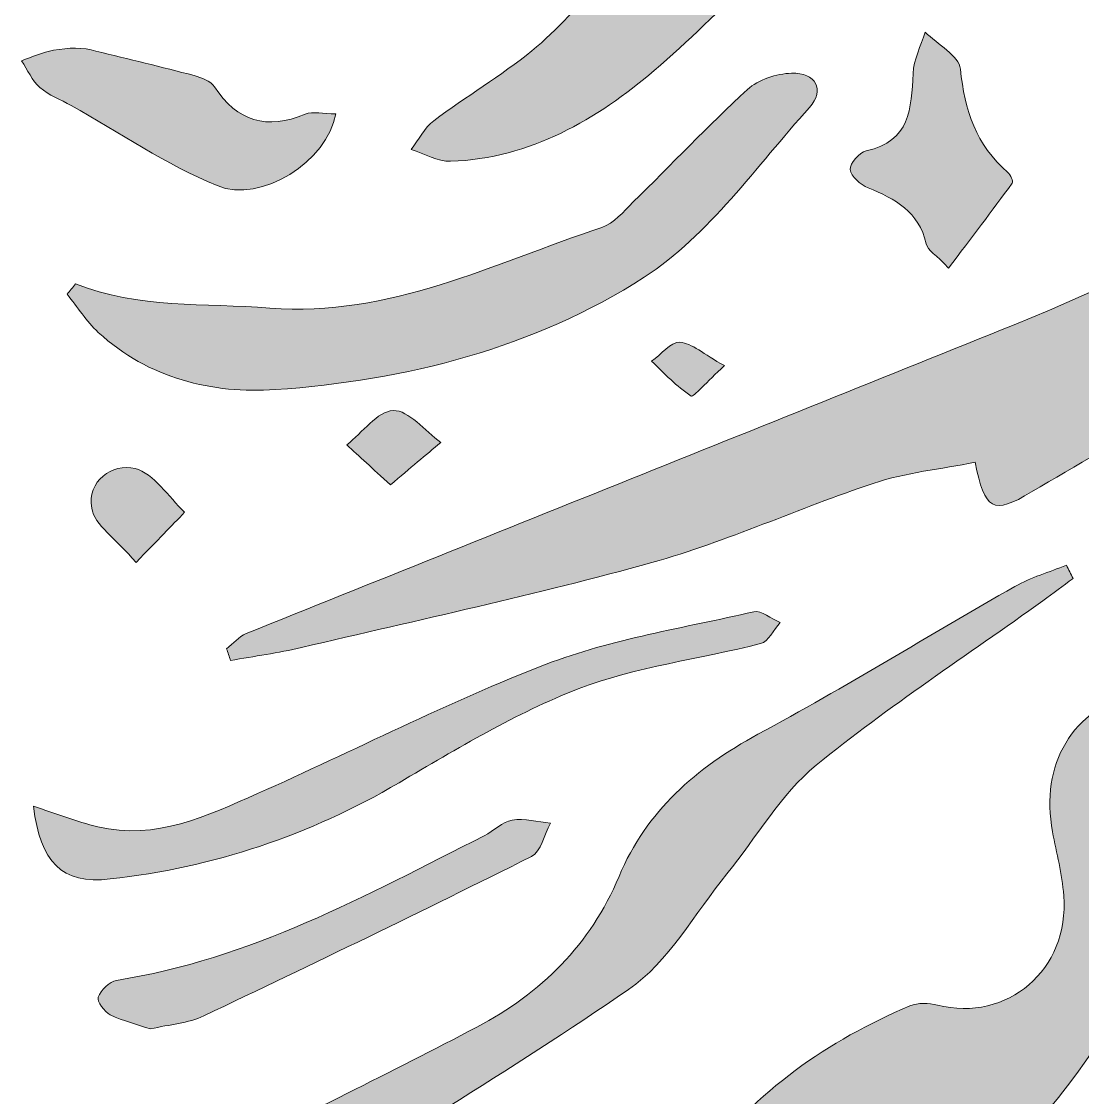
# Model space of a CAD drawing. Header units: centimetres. Extents: x -3.2 to 24.3, y 7.3 to 22.4.
# Drawn here: x -3.111 to -0.6, y 11.903 to 14.45 of the extents above; entities that cross this region are included whole.
import ezdxf

# ---------------------------------------------------------------- set-up
doc = ezdxf.new("R2010")
doc.units = ezdxf.units.CM
doc.header["$MEASUREMENT"] = 0
doc.layers.add('Layer 1', color=7, linetype='Continuous', lineweight=0)

msp = doc.modelspace()

# ---------------------------------------------------------------- hatches: boundary and pattern name
at = {"layer": 'Layer 1', "true_color": 0x000000, "transparency": 33554687}
h = msp.add_hatch(color=18, dxfattribs=at)
h.dxf.hatch_style = 2
edge = h.paths.add_edge_path()
edge.add_spline(control_points=[(-1.0765, 15.0267), (-1.107, 14.9488), (-1.1202, 14.8562), (-1.1714, 14.7958), (-1.309, 14.6334), (-1.4522, 14.4721), (-1.6137, 14.3344), (-1.7481, 14.2197), (-1.9064, 14.1256), (-2.0952, 14.1195), (-2.126, 14.1186), (-2.1573, 14.1376), (-2.1884, 14.1473), (-2.1709, 14.1703), (-2.1574, 14.1987), (-2.1351, 14.2154), (-2.0591, 14.2724), (-1.9766, 14.3213), (-1.903, 14.3811), (-1.842, 14.4307), (-1.7909, 14.4922), (-1.7336, 14.5466), (-1.7069, 14.572), (-1.6796, 14.604), (-1.6467, 14.6144), (-1.4904, 14.6636), (-1.3802, 14.7567), (-1.3262, 14.9146), (-1.3035, 14.9808), (-1.2763, 15.0466), (-1.2418, 15.1072), (-1.2252, 15.1363), (-1.1866, 15.1529), (-1.158, 15.1751), (-1.1391, 15.1444), (-1.1183, 15.1148), (-1.1023, 15.0827), (-1.0957, 15.0695), (-1.0994, 15.0512), (-1.0984, 15.0353), (-1.0911, 15.0324), (-1.0838, 15.0295), (-1.0765, 15.0267)], knot_values=[0, 0, 0, 0, 1, 1, 1, 2, 2, 2, 3, 3, 3, 4, 4, 4, 5, 5, 5, 6, 6, 6, 7, 7, 7, 8, 8, 8, 9, 9, 9, 10, 10, 10, 11, 11, 11, 12, 12, 12, 13, 13, 13, 14, 14, 14, 14], degree=3, periodic=0)
h = msp.add_hatch(color=18, dxfattribs=at)
h.dxf.hatch_style = 2
edge = h.paths.add_edge_path()
edge.add_spline(control_points=[(0.5515, 14.5238), (0.5446, 14.5048), (0.5409, 14.4838), (0.5303, 14.4672), (0.4708, 14.3732), (0.4, 14.285), (0.351, 14.186), (0.251, 13.9841), (0.0652, 13.8657), (-0.0979, 13.7334), (-0.288, 13.5795), (-0.5091, 13.463), (-0.7205, 13.3366), (-0.8134, 13.2811), (-0.8304, 13.294), (-0.8545, 13.4067), (-0.9347, 13.3907), (-1.018, 13.3826), (-1.0954, 13.3568), (-1.2712, 13.2982), (-1.4408, 13.2194), (-1.6188, 13.1697), (-1.8925, 13.0932), (-2.171, 13.0337), (-2.4478, 12.9682), (-2.5032, 12.9551), (-2.5599, 12.9476), (-2.6161, 12.9374), (-2.6192, 12.9468), (-2.6223, 12.9561), (-2.6254, 12.9654), (-2.61, 12.9775), (-2.5964, 12.9941), (-2.579, 13.0011), (-1.9734, 13.2454), (-1.3671, 13.4879), (-0.7617, 13.7326), (-0.3156, 13.9129), (0.0953, 14.1504), (0.4472, 14.4831), (0.472, 14.5066), (0.5053, 14.5212), (0.5347, 14.5399), (0.5403, 14.5346), (0.5459, 14.5292), (0.5515, 14.5238)], knot_values=[0, 0, 0, 0, 1, 1, 1, 2, 2, 2, 3, 3, 3, 4, 4, 4, 5, 5, 5, 6, 6, 6, 7, 7, 7, 8, 8, 8, 9, 9, 9, 10, 10, 10, 11, 11, 11, 12, 12, 12, 13, 13, 13, 14, 14, 14, 15, 15, 15, 15], degree=3, periodic=0)
h = msp.add_hatch(color=18, dxfattribs=at)
h.dxf.hatch_style = 2
edge = h.paths.add_edge_path()
edge.add_spline(control_points=[(-0.9171, 13.8667), (-0.9465, 13.8977), (-0.9667, 13.9091), (-0.9701, 13.9242), (-0.987, 14.0001), (-1.0435, 14.0304), (-1.1076, 14.0568), (-1.1255, 14.0641), (-1.1479, 14.0841), (-1.1495, 14.1001), (-1.1509, 14.114), (-1.1278, 14.1406), (-1.1117, 14.1441), (-1.008, 14.167), (-1.0048, 14.2445), (-1.0012, 14.3273), (-0.9998, 14.3604), (-0.9824, 14.3927), (-0.9723, 14.4254), (-0.9432, 14.3962), (-0.8921, 14.3693), (-0.889, 14.3376), (-0.8793, 14.2405), (-0.8519, 14.1577), (-0.7768, 14.093), (-0.7704, 14.0875), (-0.7637, 14.0717), (-0.7666, 14.0676), (-0.814, 14.0025), (-0.8629, 13.9384), (-0.9171, 13.8667)], knot_values=[0, 0, 0, 0, 1, 1, 1, 2, 2, 2, 3, 3, 3, 4, 4, 4, 5, 5, 5, 6, 6, 6, 7, 7, 7, 8, 8, 8, 9, 9, 9, 10, 10, 10, 10], degree=3, periodic=0)
h = msp.add_hatch(color=18, dxfattribs=at)
h.dxf.hatch_style = 2
edge = h.paths.add_edge_path()
edge.add_spline(control_points=[(-2.367, 14.2319), (-2.3861, 14.1194), (-2.5436, 14.0187), (-2.6479, 14.0618), (-2.7685, 14.1117), (-2.8785, 14.1872), (-2.9932, 14.2515), (-3.018, 14.2654), (-3.0461, 14.2757), (-3.067, 14.2941), (-3.0856, 14.3106), (-3.0963, 14.3361), (-3.1106, 14.3576), (-3.0853, 14.3662), (-3.0607, 14.3778), (-3.0348, 14.3824), (-2.9997, 14.3887), (-2.9637, 14.3896), (-2.935, 14.3803), (-2.8573, 14.3612), (-2.7793, 14.3429), (-2.7018, 14.3223), (-2.6846, 14.3178), (-2.6631, 14.3095), (-2.6543, 14.296), (-2.6001, 14.213), (-2.5301, 14.1937), (-2.4394, 14.2308), (-2.4209, 14.2384), (-2.3966, 14.2319), (-2.367, 14.2319)], knot_values=[0, 0, 0, 0, 1, 1, 1, 2, 2, 2, 3, 3, 3, 4, 4, 4, 5, 5, 5, 6, 6, 6, 7, 7, 7, 8, 8, 8, 9, 9, 9, 10, 10, 10, 10], degree=3, periodic=0)
h = msp.add_hatch(color=18, dxfattribs=at)
h.dxf.hatch_style = 2
edge = h.paths.add_edge_path()
edge.add_spline(control_points=[(-2.0648, 10.8452), (-1.9959, 10.9995), (-1.9195, 11.1139), (-1.8078, 11.2004), (-1.6635, 11.3123), (-1.5138, 11.4172), (-1.3678, 11.5269), (-1.2623, 11.6063), (-1.2173, 11.6727), (-1.2091, 11.7556), (-1.2904, 11.7622), (-1.3346, 11.7073), (-1.3846, 11.6587), (-1.4247, 11.6197), (-1.4592, 11.5325), (-1.5255, 11.5804), (-1.5923, 11.6286), (-1.5388, 11.7033), (-1.5021, 11.7503), (-1.3719, 11.9172), (-1.2039, 12.0379), (-1.0086, 12.1195), (-0.9897, 12.1274), (-0.9638, 12.1269), (-0.9433, 12.1217), (-0.7784, 12.0798), (-0.6308, 12.2057), (-0.6445, 12.3807), (-0.6485, 12.4315), (-0.6615, 12.4817), (-0.671, 12.532), (-0.7011, 12.6909), (-0.6256, 12.823), (-0.4688, 12.8629), (-0.3942, 12.8819), (-0.352, 12.921), (-0.325, 12.9879), (-0.1988, 13.2995), (-0.0123, 13.5798), (0.1927, 13.8385), (0.3505, 14.0377), (0.576, 14.1833), (0.7716, 14.3526), (0.7763, 14.3567), (0.7829, 14.3613), (0.7885, 14.3611), (0.8384, 14.3591), (0.8881, 14.356), (0.9379, 14.3533), (0.9147, 14.3083), (0.9032, 14.2424), (0.8663, 14.2217), (0.3697, 13.9423), (0.0947, 13.4963), (-0.1138, 12.9849), (-0.2618, 12.622), (-0.395, 12.2459), (-0.636, 11.9301), (-0.7473, 11.7844), (-0.8922, 11.6624), (-1.0313, 11.5404), (-1.2092, 11.3845), (-1.3915, 11.2326), (-1.5818, 11.0924), (-1.7019, 11.0039), (-1.8397, 10.9392), (-1.9706, 10.8656), (-1.9884, 10.8556), (-2.012, 10.8561), (-2.0648, 10.8452)], knot_values=[0, 0, 0, 0, 1, 1, 1, 2, 2, 2, 3, 3, 3, 4, 4, 4, 5, 5, 5, 6, 6, 6, 7, 7, 7, 8, 8, 8, 9, 9, 9, 10, 10, 10, 11, 11, 11, 12, 12, 12, 13, 13, 13, 14, 14, 14, 15, 15, 15, 16, 16, 16, 17, 17, 17, 18, 18, 18, 19, 19, 19, 20, 20, 20, 21, 21, 21, 22, 22, 22, 23, 23, 23, 23], degree=3, periodic=0)
h = msp.add_hatch(color=18, dxfattribs=at)
h.dxf.hatch_style = 2
edge = h.paths.add_edge_path()
edge.add_spline(control_points=[(-2.9829, 13.8292), (-2.8337, 13.7704), (-2.6773, 13.7839), (-2.523, 13.772), (-2.239, 13.7501), (-1.9937, 13.8775), (-1.7374, 13.9629), (-1.7093, 13.9722), (-1.6863, 14.0001), (-1.6638, 14.0223), (-1.5733, 14.1112), (-1.4862, 14.2038), (-1.3927, 14.2894), (-1.3671, 14.3129), (-1.3243, 14.3267), (-1.2887, 14.328), (-1.231, 14.3302), (-1.2088, 14.2883), (-1.2463, 14.2467), (-1.3718, 14.1075), (-1.4842, 13.944), (-1.6373, 13.845), (-1.8971, 13.6773), (-2.2015, 13.6001), (-2.5101, 13.5788), (-2.6571, 13.5686), (-2.8108, 13.6049), (-2.9289, 13.7143), (-2.9571, 13.7405), (-2.9782, 13.7743), (-3.0026, 13.8046), (-2.996, 13.8128), (-2.9895, 13.821), (-2.9829, 13.8292)], knot_values=[0, 0, 0, 0, 1, 1, 1, 2, 2, 2, 3, 3, 3, 4, 4, 4, 5, 5, 5, 6, 6, 6, 7, 7, 7, 8, 8, 8, 9, 9, 9, 10, 10, 10, 11, 11, 11, 11], degree=3, periodic=0)
h = msp.add_hatch(color=18, dxfattribs=at)
h.dxf.hatch_style = 2
edge = h.paths.add_edge_path()
edge.add_spline(control_points=[(-1.4476, 13.6356), (-1.4891, 13.5971), (-1.521, 13.5601), (-1.5264, 13.5637), (-1.5608, 13.5861), (-1.5893, 13.6175), (-1.6197, 13.646), (-1.5974, 13.6621), (-1.5742, 13.6923), (-1.553, 13.6909), (-1.5242, 13.6891), (-1.4969, 13.6631), (-1.4476, 13.6356)], knot_values=[0, 0, 0, 0, 1, 1, 1, 2, 2, 2, 3, 3, 3, 4, 4, 4, 4], degree=3, periodic=0)
h = msp.add_hatch(color=18, dxfattribs=at)
h.dxf.hatch_style = 2
edge = h.paths.add_edge_path()
edge.add_spline(control_points=[(-2.2377, 13.3533), (-2.2816, 13.3935), (-2.3113, 13.4207), (-2.3409, 13.4478), (-2.3043, 13.477), (-2.2685, 13.5279), (-2.2309, 13.5293), (-2.1945, 13.5306), (-2.1562, 13.481), (-2.1188, 13.4538), (-2.1542, 13.4238), (-2.1897, 13.3939), (-2.2377, 13.3533)], knot_values=[0, 0, 0, 0, 1, 1, 1, 2, 2, 2, 3, 3, 3, 4, 4, 4, 4], degree=3, periodic=0)
h = msp.add_hatch(color=18, dxfattribs=at)
h.dxf.hatch_style = 2
edge = h.paths.add_edge_path()
edge.add_spline(control_points=[(-2.8394, 13.1698), (-2.8879, 13.2262), (-2.9377, 13.2585), (-2.9446, 13.2981), (-2.9556, 13.3618), (-2.8962, 13.4057), (-2.842, 13.392), (-2.797, 13.3806), (-2.7633, 13.3247), (-2.7246, 13.2885), (-2.7559, 13.2561), (-2.7873, 13.2237), (-2.8394, 13.1698)], knot_values=[0, 0, 0, 0, 1, 1, 1, 2, 2, 2, 3, 3, 3, 4, 4, 4, 4], degree=3, periodic=0)
h = msp.add_hatch(color=18, dxfattribs=at)
h.dxf.hatch_style = 2
edge = h.paths.add_edge_path()
edge.add_spline(control_points=[(-0.6225, 13.1318), (-0.6463, 13.1141), (-0.6697, 13.0962), (-0.6937, 13.079), (-0.8734, 12.9501), (-1.0591, 12.8288), (-1.2303, 12.6895), (-1.3145, 12.621), (-1.3711, 12.5187), (-1.4414, 12.4325), (-1.5175, 12.3391), (-1.5791, 12.2237), (-1.6747, 12.1583), (-1.9545, 11.9667), (-2.2449, 11.7897), (-2.5383, 11.6192), (-2.6236, 11.5696), (-2.7322, 11.5584), (-2.8316, 11.536), (-2.8533, 11.5311), (-2.8812, 11.5536), (-2.9062, 11.5635), (-2.8936, 11.5875), (-2.8871, 11.6212), (-2.8673, 11.6339), (-2.7973, 11.6787), (-2.7238, 11.7183), (-2.6497, 11.7562), (-2.4445, 11.8614), (-2.2369, 11.9623), (-2.0329, 12.0697), (-1.8814, 12.1495), (-1.7647, 12.2647), (-1.6968, 12.4262), (-1.6318, 12.5808), (-1.5146, 12.6834), (-1.368, 12.7628), (-1.1624, 12.8741), (-0.9631, 12.997), (-0.7599, 13.1129), (-0.7221, 13.1344), (-0.6789, 13.1466), (-0.6382, 13.1631), (-0.633, 13.1526), (-0.6278, 13.1422), (-0.6225, 13.1318)], knot_values=[0, 0, 0, 0, 1, 1, 1, 2, 2, 2, 3, 3, 3, 4, 4, 4, 5, 5, 5, 6, 6, 6, 7, 7, 7, 8, 8, 8, 9, 9, 9, 10, 10, 10, 11, 11, 11, 12, 12, 12, 13, 13, 13, 14, 14, 14, 15, 15, 15, 15], degree=3, periodic=0)
h = msp.add_hatch(color=18, dxfattribs=at)
h.dxf.hatch_style = 2
edge = h.paths.add_edge_path()
edge.add_spline(control_points=[(-3.0825, 12.5924), (-3.0299, 12.5754), (-2.9809, 12.5559), (-2.9302, 12.5438), (-2.7925, 12.5109), (-2.6716, 12.5698), (-2.5519, 12.6227), (-2.3238, 12.7234), (-2.1018, 12.8393), (-1.8695, 12.9285), (-1.7128, 12.9886), (-1.5429, 13.015), (-1.3781, 13.0528), (-1.3601, 13.0569), (-1.3364, 13.0364), (-1.3154, 13.0274), (-1.3307, 13.0102), (-1.3433, 12.9823), (-1.3619, 12.9775), (-1.5055, 12.9406), (-1.6561, 12.9231), (-1.7931, 12.8702), (-1.9411, 12.8131), (-2.0796, 12.729), (-2.2172, 12.6481), (-2.4296, 12.5233), (-2.6576, 12.4473), (-2.9007, 12.4202), (-3.0164, 12.4073), (-3.0661, 12.4602), (-3.0825, 12.5924)], knot_values=[0, 0, 0, 0, 1, 1, 1, 2, 2, 2, 3, 3, 3, 4, 4, 4, 5, 5, 5, 6, 6, 6, 7, 7, 7, 8, 8, 8, 9, 9, 9, 10, 10, 10, 10], degree=3, periodic=0)
h = msp.add_hatch(color=18, dxfattribs=at)
h.dxf.hatch_style = 2
edge = h.paths.add_edge_path()
edge.add_spline(control_points=[(-2.8055, 12.0652), (-2.8356, 12.0753), (-2.8698, 12.0835), (-2.9005, 12.0987), (-2.9145, 12.1056), (-2.9327, 12.1309), (-2.9291, 12.1402), (-2.9226, 12.157), (-2.9027, 12.1775), (-2.8858, 12.1801), (-2.5702, 12.2298), (-2.295, 12.3809), (-2.0159, 12.5226), (-1.9932, 12.5342), (-1.9729, 12.5557), (-1.9494, 12.5596), (-1.9205, 12.5644), (-1.8893, 12.5554), (-1.8591, 12.5524), (-1.8737, 12.5253), (-1.8815, 12.4847), (-1.904, 12.4734), (-2.161, 12.3447), (-2.4197, 12.2195), (-2.6793, 12.0961), (-2.7159, 12.0788), (-2.7594, 12.076), (-2.8055, 12.0652)], knot_values=[0, 0, 0, 0, 1, 1, 1, 2, 2, 2, 3, 3, 3, 4, 4, 4, 5, 5, 5, 6, 6, 6, 7, 7, 7, 8, 8, 8, 9, 9, 9, 9], degree=3, periodic=0)

# ---------------------------------------------------------------- linework, layer by layer
at = {"layer": 'Layer 1', "color": 18, "lineweight": 0, "true_color": 0x000000}
for points, knots in [([(-1.0765, 15.0267), (-1.107, 14.9488), (-1.1202, 14.8562), (-1.1714, 14.7958), (-1.309, 14.6334), (-1.4522, 14.4721), (-1.6137, 14.3344), (-1.7481, 14.2197), (-1.9064, 14.1256), (-2.0952, 14.1195), (-2.126, 14.1186), (-2.1573, 14.1376), (-2.1884, 14.1473), (-2.1709, 14.1703), (-2.1574, 14.1987), (-2.1351, 14.2154), (-2.0591, 14.2724), (-1.9766, 14.3213), (-1.903, 14.3811), (-1.842, 14.4307), (-1.7909, 14.4922), (-1.7336, 14.5466), (-1.7069, 14.572), (-1.6796, 14.604), (-1.6467, 14.6144), (-1.4904, 14.6636), (-1.3802, 14.7567), (-1.3262, 14.9146), (-1.3035, 14.9808), (-1.2763, 15.0466), (-1.2418, 15.1072), (-1.2252, 15.1363), (-1.1866, 15.1529), (-1.158, 15.1751), (-1.1391, 15.1444), (-1.1183, 15.1148), (-1.1023, 15.0827), (-1.0957, 15.0695), (-1.0994, 15.0512), (-1.0984, 15.0353), (-1.0911, 15.0324), (-1.0838, 15.0295), (-1.0765, 15.0267)], [0, 0, 0, 0, 1, 1, 1, 2, 2, 2, 3, 3, 3, 4, 4, 4, 5, 5, 5, 6, 6, 6, 7, 7, 7, 8, 8, 8, 9, 9, 9, 10, 10, 10, 11, 11, 11, 12, 12, 12, 13, 13, 13, 14, 14, 14, 14]), ([(-1.0765, 15.0267), (-1.107, 14.9488), (-1.1202, 14.8562), (-1.1714, 14.7958), (-1.309, 14.6334), (-1.4522, 14.4721), (-1.6137, 14.3344), (-1.7481, 14.2197), (-1.9064, 14.1256), (-2.0952, 14.1195), (-2.126, 14.1186), (-2.1573, 14.1376), (-2.1884, 14.1473), (-2.1709, 14.1703), (-2.1574, 14.1987), (-2.1351, 14.2154), (-2.0591, 14.2724), (-1.9766, 14.3213), (-1.903, 14.3811), (-1.842, 14.4307), (-1.7909, 14.4922), (-1.7336, 14.5466), (-1.7069, 14.572), (-1.6796, 14.604), (-1.6467, 14.6144), (-1.4904, 14.6636), (-1.3802, 14.7567), (-1.3262, 14.9146), (-1.3035, 14.9808), (-1.2763, 15.0466), (-1.2418, 15.1072), (-1.2252, 15.1363), (-1.1866, 15.1529), (-1.158, 15.1751), (-1.1391, 15.1444), (-1.1183, 15.1148), (-1.1023, 15.0827), (-1.0957, 15.0695), (-1.0994, 15.0512), (-1.0984, 15.0353), (-1.0911, 15.0324), (-1.0838, 15.0295), (-1.0765, 15.0267)], [0, 0, 0, 0, 1, 1, 1, 2, 2, 2, 3, 3, 3, 4, 4, 4, 5, 5, 5, 6, 6, 6, 7, 7, 7, 8, 8, 8, 9, 9, 9, 10, 10, 10, 11, 11, 11, 12, 12, 12, 13, 13, 13, 14, 14, 14, 14]), ([(0.5515, 14.5238), (0.5446, 14.5048), (0.5409, 14.4838), (0.5303, 14.4672), (0.4708, 14.3732), (0.4, 14.285), (0.351, 14.186), (0.251, 13.9841), (0.0652, 13.8657), (-0.0979, 13.7334), (-0.288, 13.5795), (-0.5091, 13.463), (-0.7205, 13.3366), (-0.8134, 13.2811), (-0.8304, 13.294), (-0.8545, 13.4067), (-0.9347, 13.3907), (-1.018, 13.3826), (-1.0954, 13.3568), (-1.2712, 13.2982), (-1.4408, 13.2194), (-1.6188, 13.1697), (-1.8925, 13.0932), (-2.171, 13.0337), (-2.4478, 12.9682), (-2.5032, 12.9551), (-2.5599, 12.9476), (-2.6161, 12.9374), (-2.6192, 12.9468), (-2.6223, 12.9561), (-2.6254, 12.9654), (-2.61, 12.9775), (-2.5964, 12.9941), (-2.579, 13.0011), (-1.9734, 13.2454), (-1.3671, 13.4879), (-0.7617, 13.7326), (-0.3156, 13.9129), (0.0953, 14.1504), (0.4472, 14.4831), (0.472, 14.5066), (0.5053, 14.5212), (0.5347, 14.5399), (0.5403, 14.5346), (0.5459, 14.5292), (0.5515, 14.5238)], [0, 0, 0, 0, 1, 1, 1, 2, 2, 2, 3, 3, 3, 4, 4, 4, 5, 5, 5, 6, 6, 6, 7, 7, 7, 8, 8, 8, 9, 9, 9, 10, 10, 10, 11, 11, 11, 12, 12, 12, 13, 13, 13, 14, 14, 14, 15, 15, 15, 15]), ([(0.5515, 14.5238), (0.5446, 14.5048), (0.5409, 14.4838), (0.5303, 14.4672), (0.4708, 14.3732), (0.4, 14.285), (0.351, 14.186), (0.251, 13.9841), (0.0652, 13.8657), (-0.0979, 13.7334), (-0.288, 13.5795), (-0.5091, 13.463), (-0.7205, 13.3366), (-0.8134, 13.2811), (-0.8304, 13.294), (-0.8545, 13.4067), (-0.9347, 13.3907), (-1.018, 13.3826), (-1.0954, 13.3568), (-1.2712, 13.2982), (-1.4408, 13.2194), (-1.6188, 13.1697), (-1.8925, 13.0932), (-2.171, 13.0337), (-2.4478, 12.9682), (-2.5032, 12.9551), (-2.5599, 12.9476), (-2.6161, 12.9374), (-2.6192, 12.9468), (-2.6223, 12.9561), (-2.6254, 12.9654), (-2.61, 12.9775), (-2.5964, 12.9941), (-2.579, 13.0011), (-1.9734, 13.2454), (-1.3671, 13.4879), (-0.7617, 13.7326), (-0.3156, 13.9129), (0.0953, 14.1504), (0.4472, 14.4831), (0.472, 14.5066), (0.5053, 14.5212), (0.5347, 14.5399), (0.5403, 14.5346), (0.5459, 14.5292), (0.5515, 14.5238)], [0, 0, 0, 0, 1, 1, 1, 2, 2, 2, 3, 3, 3, 4, 4, 4, 5, 5, 5, 6, 6, 6, 7, 7, 7, 8, 8, 8, 9, 9, 9, 10, 10, 10, 11, 11, 11, 12, 12, 12, 13, 13, 13, 14, 14, 14, 15, 15, 15, 15]), ([(-0.9171, 13.8667), (-0.9465, 13.8977), (-0.9667, 13.9091), (-0.9701, 13.9242), (-0.987, 14.0001), (-1.0435, 14.0304), (-1.1076, 14.0568), (-1.1255, 14.0641), (-1.1479, 14.0841), (-1.1495, 14.1001), (-1.1509, 14.114), (-1.1278, 14.1406), (-1.1117, 14.1441), (-1.008, 14.167), (-1.0048, 14.2445), (-1.0012, 14.3273), (-0.9998, 14.3604), (-0.9824, 14.3927), (-0.9723, 14.4254), (-0.9432, 14.3962), (-0.8921, 14.3693), (-0.889, 14.3376), (-0.8793, 14.2405), (-0.8519, 14.1577), (-0.7768, 14.093), (-0.7704, 14.0875), (-0.7637, 14.0717), (-0.7666, 14.0676), (-0.814, 14.0025), (-0.8629, 13.9384), (-0.9171, 13.8667)], [0, 0, 0, 0, 1, 1, 1, 2, 2, 2, 3, 3, 3, 4, 4, 4, 5, 5, 5, 6, 6, 6, 7, 7, 7, 8, 8, 8, 9, 9, 9, 10, 10, 10, 10]), ([(-0.9171, 13.8667), (-0.9465, 13.8977), (-0.9667, 13.9091), (-0.9701, 13.9242), (-0.987, 14.0001), (-1.0435, 14.0304), (-1.1076, 14.0568), (-1.1255, 14.0641), (-1.1479, 14.0841), (-1.1495, 14.1001), (-1.1509, 14.114), (-1.1278, 14.1406), (-1.1117, 14.1441), (-1.008, 14.167), (-1.0048, 14.2445), (-1.0012, 14.3273), (-0.9998, 14.3604), (-0.9824, 14.3927), (-0.9723, 14.4254), (-0.9432, 14.3962), (-0.8921, 14.3693), (-0.889, 14.3376), (-0.8793, 14.2405), (-0.8519, 14.1577), (-0.7768, 14.093), (-0.7704, 14.0875), (-0.7637, 14.0717), (-0.7666, 14.0676), (-0.814, 14.0025), (-0.8629, 13.9384), (-0.9171, 13.8667)], [0, 0, 0, 0, 1, 1, 1, 2, 2, 2, 3, 3, 3, 4, 4, 4, 5, 5, 5, 6, 6, 6, 7, 7, 7, 8, 8, 8, 9, 9, 9, 10, 10, 10, 10]), ([(-2.367, 14.2319), (-2.3861, 14.1194), (-2.5436, 14.0187), (-2.6479, 14.0618), (-2.7685, 14.1117), (-2.8785, 14.1872), (-2.9932, 14.2515), (-3.018, 14.2654), (-3.0461, 14.2757), (-3.067, 14.2941), (-3.0856, 14.3106), (-3.0963, 14.3361), (-3.1106, 14.3576), (-3.0853, 14.3662), (-3.0607, 14.3778), (-3.0348, 14.3824), (-2.9997, 14.3887), (-2.9637, 14.3896), (-2.935, 14.3803), (-2.8573, 14.3612), (-2.7793, 14.3429), (-2.7018, 14.3223), (-2.6846, 14.3178), (-2.6631, 14.3095), (-2.6543, 14.296), (-2.6001, 14.213), (-2.5301, 14.1937), (-2.4394, 14.2308), (-2.4209, 14.2384), (-2.3966, 14.2319), (-2.367, 14.2319)], [0, 0, 0, 0, 1, 1, 1, 2, 2, 2, 3, 3, 3, 4, 4, 4, 5, 5, 5, 6, 6, 6, 7, 7, 7, 8, 8, 8, 9, 9, 9, 10, 10, 10, 10]), ([(-2.367, 14.2319), (-2.3861, 14.1194), (-2.5436, 14.0187), (-2.6479, 14.0618), (-2.7685, 14.1117), (-2.8785, 14.1872), (-2.9932, 14.2515), (-3.018, 14.2654), (-3.0461, 14.2757), (-3.067, 14.2941), (-3.0856, 14.3106), (-3.0963, 14.3361), (-3.1106, 14.3576), (-3.0853, 14.3662), (-3.0607, 14.3778), (-3.0348, 14.3824), (-2.9997, 14.3887), (-2.9637, 14.3896), (-2.935, 14.3803), (-2.8573, 14.3612), (-2.7793, 14.3429), (-2.7018, 14.3223), (-2.6846, 14.3178), (-2.6631, 14.3095), (-2.6543, 14.296), (-2.6001, 14.213), (-2.5301, 14.1937), (-2.4394, 14.2308), (-2.4209, 14.2384), (-2.3966, 14.2319), (-2.367, 14.2319)], [0, 0, 0, 0, 1, 1, 1, 2, 2, 2, 3, 3, 3, 4, 4, 4, 5, 5, 5, 6, 6, 6, 7, 7, 7, 8, 8, 8, 9, 9, 9, 10, 10, 10, 10]), ([(-2.0648, 10.8452), (-1.9959, 10.9995), (-1.9195, 11.1139), (-1.8078, 11.2004), (-1.6635, 11.3123), (-1.5138, 11.4172), (-1.3678, 11.5269), (-1.2623, 11.6063), (-1.2173, 11.6727), (-1.2091, 11.7556), (-1.2904, 11.7622), (-1.3346, 11.7073), (-1.3846, 11.6587), (-1.4247, 11.6197), (-1.4592, 11.5325), (-1.5255, 11.5804), (-1.5923, 11.6286), (-1.5388, 11.7033), (-1.5021, 11.7503), (-1.3719, 11.9172), (-1.2039, 12.0379), (-1.0086, 12.1195), (-0.9897, 12.1274), (-0.9638, 12.1269), (-0.9433, 12.1217), (-0.7784, 12.0798), (-0.6308, 12.2057), (-0.6445, 12.3807), (-0.6485, 12.4315), (-0.6615, 12.4817), (-0.671, 12.532), (-0.7011, 12.6909), (-0.6256, 12.823), (-0.4688, 12.8629), (-0.3942, 12.8819), (-0.352, 12.921), (-0.325, 12.9879), (-0.1988, 13.2995), (-0.0123, 13.5798), (0.1927, 13.8385), (0.3505, 14.0377), (0.576, 14.1833), (0.7716, 14.3526), (0.7763, 14.3567), (0.7829, 14.3613), (0.7885, 14.3611), (0.8384, 14.3591), (0.8881, 14.356), (0.9379, 14.3533), (0.9147, 14.3083), (0.9032, 14.2424), (0.8663, 14.2217), (0.3697, 13.9423), (0.0947, 13.4963), (-0.1138, 12.9849), (-0.2618, 12.622), (-0.395, 12.2459), (-0.636, 11.9301), (-0.7473, 11.7844), (-0.8922, 11.6624), (-1.0313, 11.5404), (-1.2092, 11.3845), (-1.3915, 11.2326), (-1.5818, 11.0924), (-1.7019, 11.0039), (-1.8397, 10.9392), (-1.9706, 10.8656), (-1.9884, 10.8556), (-2.012, 10.8561), (-2.0648, 10.8452)], [0, 0, 0, 0, 1, 1, 1, 2, 2, 2, 3, 3, 3, 4, 4, 4, 5, 5, 5, 6, 6, 6, 7, 7, 7, 8, 8, 8, 9, 9, 9, 10, 10, 10, 11, 11, 11, 12, 12, 12, 13, 13, 13, 14, 14, 14, 15, 15, 15, 16, 16, 16, 17, 17, 17, 18, 18, 18, 19, 19, 19, 20, 20, 20, 21, 21, 21, 22, 22, 22, 23, 23, 23, 23]), ([(-2.0648, 10.8452), (-1.9959, 10.9995), (-1.9195, 11.1139), (-1.8078, 11.2004), (-1.6635, 11.3123), (-1.5138, 11.4172), (-1.3678, 11.5269), (-1.2623, 11.6063), (-1.2173, 11.6727), (-1.2091, 11.7556), (-1.2904, 11.7622), (-1.3346, 11.7073), (-1.3846, 11.6587), (-1.4247, 11.6197), (-1.4592, 11.5325), (-1.5255, 11.5804), (-1.5923, 11.6286), (-1.5388, 11.7033), (-1.5021, 11.7503), (-1.3719, 11.9172), (-1.2039, 12.0379), (-1.0086, 12.1195), (-0.9897, 12.1274), (-0.9638, 12.1269), (-0.9433, 12.1217), (-0.7784, 12.0798), (-0.6308, 12.2057), (-0.6445, 12.3807), (-0.6485, 12.4315), (-0.6615, 12.4817), (-0.671, 12.532), (-0.7011, 12.6909), (-0.6256, 12.823), (-0.4688, 12.8629), (-0.3942, 12.8819), (-0.352, 12.921), (-0.325, 12.9879), (-0.1988, 13.2995), (-0.0123, 13.5798), (0.1927, 13.8385), (0.3505, 14.0377), (0.576, 14.1833), (0.7716, 14.3526), (0.7763, 14.3567), (0.7829, 14.3613), (0.7885, 14.3611), (0.8384, 14.3591), (0.8881, 14.356), (0.9379, 14.3533), (0.9147, 14.3083), (0.9032, 14.2424), (0.8663, 14.2217), (0.3697, 13.9423), (0.0947, 13.4963), (-0.1138, 12.9849), (-0.2618, 12.622), (-0.395, 12.2459), (-0.636, 11.9301), (-0.7473, 11.7844), (-0.8922, 11.6624), (-1.0313, 11.5404), (-1.2092, 11.3845), (-1.3915, 11.2326), (-1.5818, 11.0924), (-1.7019, 11.0039), (-1.8397, 10.9392), (-1.9706, 10.8656), (-1.9884, 10.8556), (-2.012, 10.8561), (-2.0648, 10.8452)], [0, 0, 0, 0, 1, 1, 1, 2, 2, 2, 3, 3, 3, 4, 4, 4, 5, 5, 5, 6, 6, 6, 7, 7, 7, 8, 8, 8, 9, 9, 9, 10, 10, 10, 11, 11, 11, 12, 12, 12, 13, 13, 13, 14, 14, 14, 15, 15, 15, 16, 16, 16, 17, 17, 17, 18, 18, 18, 19, 19, 19, 20, 20, 20, 21, 21, 21, 22, 22, 22, 23, 23, 23, 23]), ([(-2.9829, 13.8292), (-2.8337, 13.7704), (-2.6773, 13.7839), (-2.523, 13.772), (-2.239, 13.7501), (-1.9937, 13.8775), (-1.7374, 13.9629), (-1.7093, 13.9722), (-1.6863, 14.0001), (-1.6638, 14.0223), (-1.5733, 14.1112), (-1.4862, 14.2038), (-1.3927, 14.2894), (-1.3671, 14.3129), (-1.3243, 14.3267), (-1.2887, 14.328), (-1.231, 14.3302), (-1.2088, 14.2883), (-1.2463, 14.2467), (-1.3718, 14.1075), (-1.4842, 13.944), (-1.6373, 13.845), (-1.8971, 13.6773), (-2.2015, 13.6001), (-2.5101, 13.5788), (-2.6571, 13.5686), (-2.8108, 13.6049), (-2.9289, 13.7143), (-2.9571, 13.7405), (-2.9782, 13.7743), (-3.0026, 13.8046), (-2.996, 13.8128), (-2.9895, 13.821), (-2.9829, 13.8292)], [0, 0, 0, 0, 1, 1, 1, 2, 2, 2, 3, 3, 3, 4, 4, 4, 5, 5, 5, 6, 6, 6, 7, 7, 7, 8, 8, 8, 9, 9, 9, 10, 10, 10, 11, 11, 11, 11]), ([(-2.9829, 13.8292), (-2.8337, 13.7704), (-2.6773, 13.7839), (-2.523, 13.772), (-2.239, 13.7501), (-1.9937, 13.8775), (-1.7374, 13.9629), (-1.7093, 13.9722), (-1.6863, 14.0001), (-1.6638, 14.0223), (-1.5733, 14.1112), (-1.4862, 14.2038), (-1.3927, 14.2894), (-1.3671, 14.3129), (-1.3243, 14.3267), (-1.2887, 14.328), (-1.231, 14.3302), (-1.2088, 14.2883), (-1.2463, 14.2467), (-1.3718, 14.1075), (-1.4842, 13.944), (-1.6373, 13.845), (-1.8971, 13.6773), (-2.2015, 13.6001), (-2.5101, 13.5788), (-2.6571, 13.5686), (-2.8108, 13.6049), (-2.9289, 13.7143), (-2.9571, 13.7405), (-2.9782, 13.7743), (-3.0026, 13.8046), (-2.996, 13.8128), (-2.9895, 13.821), (-2.9829, 13.8292)], [0, 0, 0, 0, 1, 1, 1, 2, 2, 2, 3, 3, 3, 4, 4, 4, 5, 5, 5, 6, 6, 6, 7, 7, 7, 8, 8, 8, 9, 9, 9, 10, 10, 10, 11, 11, 11, 11]), ([(-1.4476, 13.6356), (-1.4891, 13.5971), (-1.521, 13.5601), (-1.5264, 13.5637), (-1.5608, 13.5861), (-1.5893, 13.6175), (-1.6197, 13.646), (-1.5974, 13.6621), (-1.5742, 13.6923), (-1.553, 13.6909), (-1.5242, 13.6891), (-1.4969, 13.6631), (-1.4476, 13.6356)], [0, 0, 0, 0, 1, 1, 1, 2, 2, 2, 3, 3, 3, 4, 4, 4, 4]), ([(-1.4476, 13.6356), (-1.4891, 13.5971), (-1.521, 13.5601), (-1.5264, 13.5637), (-1.5608, 13.5861), (-1.5893, 13.6175), (-1.6197, 13.646), (-1.5974, 13.6621), (-1.5742, 13.6923), (-1.553, 13.6909), (-1.5242, 13.6891), (-1.4969, 13.6631), (-1.4476, 13.6356)], [0, 0, 0, 0, 1, 1, 1, 2, 2, 2, 3, 3, 3, 4, 4, 4, 4]), ([(-2.2377, 13.3533), (-2.2816, 13.3935), (-2.3113, 13.4207), (-2.3409, 13.4478), (-2.3043, 13.477), (-2.2685, 13.5279), (-2.2309, 13.5293), (-2.1945, 13.5306), (-2.1562, 13.481), (-2.1188, 13.4538), (-2.1542, 13.4238), (-2.1897, 13.3939), (-2.2377, 13.3533)], [0, 0, 0, 0, 1, 1, 1, 2, 2, 2, 3, 3, 3, 4, 4, 4, 4]), ([(-2.2377, 13.3533), (-2.2816, 13.3935), (-2.3113, 13.4207), (-2.3409, 13.4478), (-2.3043, 13.477), (-2.2685, 13.5279), (-2.2309, 13.5293), (-2.1945, 13.5306), (-2.1562, 13.481), (-2.1188, 13.4538), (-2.1542, 13.4238), (-2.1897, 13.3939), (-2.2377, 13.3533)], [0, 0, 0, 0, 1, 1, 1, 2, 2, 2, 3, 3, 3, 4, 4, 4, 4]), ([(-2.8394, 13.1698), (-2.8879, 13.2262), (-2.9377, 13.2585), (-2.9446, 13.2981), (-2.9556, 13.3618), (-2.8962, 13.4057), (-2.842, 13.392), (-2.797, 13.3806), (-2.7633, 13.3247), (-2.7246, 13.2885), (-2.7559, 13.2561), (-2.7873, 13.2237), (-2.8394, 13.1698)], [0, 0, 0, 0, 1, 1, 1, 2, 2, 2, 3, 3, 3, 4, 4, 4, 4]), ([(-2.8394, 13.1698), (-2.8879, 13.2262), (-2.9377, 13.2585), (-2.9446, 13.2981), (-2.9556, 13.3618), (-2.8962, 13.4057), (-2.842, 13.392), (-2.797, 13.3806), (-2.7633, 13.3247), (-2.7246, 13.2885), (-2.7559, 13.2561), (-2.7873, 13.2237), (-2.8394, 13.1698)], [0, 0, 0, 0, 1, 1, 1, 2, 2, 2, 3, 3, 3, 4, 4, 4, 4]), ([(-0.6225, 13.1318), (-0.6463, 13.1141), (-0.6697, 13.0962), (-0.6937, 13.079), (-0.8734, 12.9501), (-1.0591, 12.8288), (-1.2303, 12.6895), (-1.3145, 12.621), (-1.3711, 12.5187), (-1.4414, 12.4325), (-1.5175, 12.3391), (-1.5791, 12.2237), (-1.6747, 12.1583), (-1.9545, 11.9667), (-2.2449, 11.7897), (-2.5383, 11.6192), (-2.6236, 11.5696), (-2.7322, 11.5584), (-2.8316, 11.536), (-2.8533, 11.5311), (-2.8812, 11.5536), (-2.9062, 11.5635), (-2.8936, 11.5875), (-2.8871, 11.6212), (-2.8673, 11.6339), (-2.7973, 11.6787), (-2.7238, 11.7183), (-2.6497, 11.7562), (-2.4445, 11.8614), (-2.2369, 11.9623), (-2.0329, 12.0697), (-1.8814, 12.1495), (-1.7647, 12.2647), (-1.6968, 12.4262), (-1.6318, 12.5808), (-1.5146, 12.6834), (-1.368, 12.7628), (-1.1624, 12.8741), (-0.9631, 12.997), (-0.7599, 13.1129), (-0.7221, 13.1344), (-0.6789, 13.1466), (-0.6382, 13.1631), (-0.633, 13.1526), (-0.6278, 13.1422), (-0.6225, 13.1318)], [0, 0, 0, 0, 1, 1, 1, 2, 2, 2, 3, 3, 3, 4, 4, 4, 5, 5, 5, 6, 6, 6, 7, 7, 7, 8, 8, 8, 9, 9, 9, 10, 10, 10, 11, 11, 11, 12, 12, 12, 13, 13, 13, 14, 14, 14, 15, 15, 15, 15]), ([(-0.6225, 13.1318), (-0.6463, 13.1141), (-0.6697, 13.0962), (-0.6937, 13.079), (-0.8734, 12.9501), (-1.0591, 12.8288), (-1.2303, 12.6895), (-1.3145, 12.621), (-1.3711, 12.5187), (-1.4414, 12.4325), (-1.5175, 12.3391), (-1.5791, 12.2237), (-1.6747, 12.1583), (-1.9545, 11.9667), (-2.2449, 11.7897), (-2.5383, 11.6192), (-2.6236, 11.5696), (-2.7322, 11.5584), (-2.8316, 11.536), (-2.8533, 11.5311), (-2.8812, 11.5536), (-2.9062, 11.5635), (-2.8936, 11.5875), (-2.8871, 11.6212), (-2.8673, 11.6339), (-2.7973, 11.6787), (-2.7238, 11.7183), (-2.6497, 11.7562), (-2.4445, 11.8614), (-2.2369, 11.9623), (-2.0329, 12.0697), (-1.8814, 12.1495), (-1.7647, 12.2647), (-1.6968, 12.4262), (-1.6318, 12.5808), (-1.5146, 12.6834), (-1.368, 12.7628), (-1.1624, 12.8741), (-0.9631, 12.997), (-0.7599, 13.1129), (-0.7221, 13.1344), (-0.6789, 13.1466), (-0.6382, 13.1631), (-0.633, 13.1526), (-0.6278, 13.1422), (-0.6225, 13.1318)], [0, 0, 0, 0, 1, 1, 1, 2, 2, 2, 3, 3, 3, 4, 4, 4, 5, 5, 5, 6, 6, 6, 7, 7, 7, 8, 8, 8, 9, 9, 9, 10, 10, 10, 11, 11, 11, 12, 12, 12, 13, 13, 13, 14, 14, 14, 15, 15, 15, 15]), ([(-3.0825, 12.5924), (-3.0299, 12.5754), (-2.9809, 12.5559), (-2.9302, 12.5438), (-2.7925, 12.5109), (-2.6716, 12.5698), (-2.5519, 12.6227), (-2.3238, 12.7234), (-2.1018, 12.8393), (-1.8695, 12.9285), (-1.7128, 12.9886), (-1.5429, 13.015), (-1.3781, 13.0528), (-1.3601, 13.0569), (-1.3364, 13.0364), (-1.3154, 13.0274), (-1.3307, 13.0102), (-1.3433, 12.9823), (-1.3619, 12.9775), (-1.5055, 12.9406), (-1.6561, 12.9231), (-1.7931, 12.8702), (-1.9411, 12.8131), (-2.0796, 12.729), (-2.2172, 12.6481), (-2.4296, 12.5233), (-2.6576, 12.4473), (-2.9007, 12.4202), (-3.0164, 12.4073), (-3.0661, 12.4602), (-3.0825, 12.5924)], [0, 0, 0, 0, 1, 1, 1, 2, 2, 2, 3, 3, 3, 4, 4, 4, 5, 5, 5, 6, 6, 6, 7, 7, 7, 8, 8, 8, 9, 9, 9, 10, 10, 10, 10]), ([(-3.0825, 12.5924), (-3.0299, 12.5754), (-2.9809, 12.5559), (-2.9302, 12.5438), (-2.7925, 12.5109), (-2.6716, 12.5698), (-2.5519, 12.6227), (-2.3238, 12.7234), (-2.1018, 12.8393), (-1.8695, 12.9285), (-1.7128, 12.9886), (-1.5429, 13.015), (-1.3781, 13.0528), (-1.3601, 13.0569), (-1.3364, 13.0364), (-1.3154, 13.0274), (-1.3307, 13.0102), (-1.3433, 12.9823), (-1.3619, 12.9775), (-1.5055, 12.9406), (-1.6561, 12.9231), (-1.7931, 12.8702), (-1.9411, 12.8131), (-2.0796, 12.729), (-2.2172, 12.6481), (-2.4296, 12.5233), (-2.6576, 12.4473), (-2.9007, 12.4202), (-3.0164, 12.4073), (-3.0661, 12.4602), (-3.0825, 12.5924)], [0, 0, 0, 0, 1, 1, 1, 2, 2, 2, 3, 3, 3, 4, 4, 4, 5, 5, 5, 6, 6, 6, 7, 7, 7, 8, 8, 8, 9, 9, 9, 10, 10, 10, 10]), ([(-2.8055, 12.0652), (-2.8356, 12.0753), (-2.8698, 12.0835), (-2.9005, 12.0987), (-2.9145, 12.1056), (-2.9327, 12.1309), (-2.9291, 12.1402), (-2.9226, 12.157), (-2.9027, 12.1775), (-2.8858, 12.1801), (-2.5702, 12.2298), (-2.295, 12.3809), (-2.0159, 12.5226), (-1.9932, 12.5342), (-1.9729, 12.5557), (-1.9494, 12.5596), (-1.9205, 12.5644), (-1.8893, 12.5554), (-1.8591, 12.5524), (-1.8737, 12.5253), (-1.8815, 12.4847), (-1.904, 12.4734), (-2.161, 12.3447), (-2.4197, 12.2195), (-2.6793, 12.0961), (-2.7159, 12.0788), (-2.7594, 12.076), (-2.8055, 12.0652)], [0, 0, 0, 0, 1, 1, 1, 2, 2, 2, 3, 3, 3, 4, 4, 4, 5, 5, 5, 6, 6, 6, 7, 7, 7, 8, 8, 8, 9, 9, 9, 9]), ([(-2.8055, 12.0652), (-2.8356, 12.0753), (-2.8698, 12.0835), (-2.9005, 12.0987), (-2.9145, 12.1056), (-2.9327, 12.1309), (-2.9291, 12.1402), (-2.9226, 12.157), (-2.9027, 12.1775), (-2.8858, 12.1801), (-2.5702, 12.2298), (-2.295, 12.3809), (-2.0159, 12.5226), (-1.9932, 12.5342), (-1.9729, 12.5557), (-1.9494, 12.5596), (-1.9205, 12.5644), (-1.8893, 12.5554), (-1.8591, 12.5524), (-1.8737, 12.5253), (-1.8815, 12.4847), (-1.904, 12.4734), (-2.161, 12.3447), (-2.4197, 12.2195), (-2.6793, 12.0961), (-2.7159, 12.0788), (-2.7594, 12.076), (-2.8055, 12.0652)], [0, 0, 0, 0, 1, 1, 1, 2, 2, 2, 3, 3, 3, 4, 4, 4, 5, 5, 5, 6, 6, 6, 7, 7, 7, 8, 8, 8, 9, 9, 9, 9])]:
    msp.add_open_spline(points, degree=3, knots=knots, dxfattribs=at)
at = {"layer": 'Layer 1'}
for points, knots in [([(-1.0765, 15.0267), (-1.107, 14.9488), (-1.1202, 14.8562), (-1.1714, 14.7958), (-1.309, 14.6334), (-1.4522, 14.4721), (-1.6137, 14.3344), (-1.7481, 14.2197), (-1.9064, 14.1256), (-2.0952, 14.1195), (-2.126, 14.1186), (-2.1573, 14.1376), (-2.1884, 14.1473), (-2.1709, 14.1703), (-2.1574, 14.1987), (-2.1351, 14.2154), (-2.0591, 14.2724), (-1.9766, 14.3213), (-1.903, 14.3811), (-1.842, 14.4307), (-1.7909, 14.4922), (-1.7336, 14.5466), (-1.7069, 14.572), (-1.6796, 14.604), (-1.6467, 14.6144), (-1.4904, 14.6636), (-1.3802, 14.7567), (-1.3262, 14.9146), (-1.3035, 14.9808), (-1.2763, 15.0466), (-1.2418, 15.1072), (-1.2252, 15.1363), (-1.1866, 15.1529), (-1.158, 15.1751), (-1.1391, 15.1444), (-1.1183, 15.1148), (-1.1023, 15.0827), (-1.0957, 15.0695), (-1.0994, 15.0512), (-1.0984, 15.0353), (-1.0911, 15.0324), (-1.0838, 15.0295), (-1.0765, 15.0267)], [0, 0, 0, 0, 1, 1, 1, 2, 2, 2, 3, 3, 3, 4, 4, 4, 5, 5, 5, 6, 6, 6, 7, 7, 7, 8, 8, 8, 9, 9, 9, 10, 10, 10, 11, 11, 11, 12, 12, 12, 13, 13, 13, 14, 14, 14, 14]), ([(0.5515, 14.5238), (0.5446, 14.5048), (0.5409, 14.4838), (0.5303, 14.4672), (0.4708, 14.3732), (0.4, 14.285), (0.351, 14.186), (0.251, 13.9841), (0.0652, 13.8657), (-0.0979, 13.7334), (-0.288, 13.5795), (-0.5091, 13.463), (-0.7205, 13.3366), (-0.8134, 13.2811), (-0.8304, 13.294), (-0.8545, 13.4067), (-0.9347, 13.3907), (-1.018, 13.3826), (-1.0954, 13.3568), (-1.2712, 13.2982), (-1.4408, 13.2194), (-1.6188, 13.1697), (-1.8925, 13.0932), (-2.171, 13.0337), (-2.4478, 12.9682), (-2.5032, 12.9551), (-2.5599, 12.9476), (-2.6161, 12.9374), (-2.6192, 12.9468), (-2.6223, 12.9561), (-2.6254, 12.9654), (-2.61, 12.9775), (-2.5964, 12.9941), (-2.579, 13.0011), (-1.9734, 13.2454), (-1.3671, 13.4879), (-0.7617, 13.7326), (-0.3156, 13.9129), (0.0953, 14.1504), (0.4472, 14.4831), (0.472, 14.5066), (0.5053, 14.5212), (0.5347, 14.5399), (0.5403, 14.5346), (0.5459, 14.5292), (0.5515, 14.5238)], [0, 0, 0, 0, 1, 1, 1, 2, 2, 2, 3, 3, 3, 4, 4, 4, 5, 5, 5, 6, 6, 6, 7, 7, 7, 8, 8, 8, 9, 9, 9, 10, 10, 10, 11, 11, 11, 12, 12, 12, 13, 13, 13, 14, 14, 14, 15, 15, 15, 15]), ([(-0.9171, 13.8667), (-0.9465, 13.8977), (-0.9667, 13.9091), (-0.9701, 13.9242), (-0.987, 14.0001), (-1.0435, 14.0304), (-1.1076, 14.0568), (-1.1255, 14.0641), (-1.1479, 14.0841), (-1.1495, 14.1001), (-1.1509, 14.114), (-1.1278, 14.1406), (-1.1117, 14.1441), (-1.008, 14.167), (-1.0048, 14.2445), (-1.0012, 14.3273), (-0.9998, 14.3604), (-0.9824, 14.3927), (-0.9723, 14.4254), (-0.9432, 14.3962), (-0.8921, 14.3693), (-0.889, 14.3376), (-0.8793, 14.2405), (-0.8519, 14.1577), (-0.7768, 14.093), (-0.7704, 14.0875), (-0.7637, 14.0717), (-0.7666, 14.0676), (-0.814, 14.0025), (-0.8629, 13.9384), (-0.9171, 13.8667)], [0, 0, 0, 0, 1, 1, 1, 2, 2, 2, 3, 3, 3, 4, 4, 4, 5, 5, 5, 6, 6, 6, 7, 7, 7, 8, 8, 8, 9, 9, 9, 10, 10, 10, 10]), ([(-2.367, 14.2319), (-2.3861, 14.1194), (-2.5436, 14.0187), (-2.6479, 14.0618), (-2.7685, 14.1117), (-2.8785, 14.1872), (-2.9932, 14.2515), (-3.018, 14.2654), (-3.0461, 14.2757), (-3.067, 14.2941), (-3.0856, 14.3106), (-3.0963, 14.3361), (-3.1106, 14.3576), (-3.0853, 14.3662), (-3.0607, 14.3778), (-3.0348, 14.3824), (-2.9997, 14.3887), (-2.9637, 14.3896), (-2.935, 14.3803), (-2.8573, 14.3612), (-2.7793, 14.3429), (-2.7018, 14.3223), (-2.6846, 14.3178), (-2.6631, 14.3095), (-2.6543, 14.296), (-2.6001, 14.213), (-2.5301, 14.1937), (-2.4394, 14.2308), (-2.4209, 14.2384), (-2.3966, 14.2319), (-2.367, 14.2319)], [0, 0, 0, 0, 1, 1, 1, 2, 2, 2, 3, 3, 3, 4, 4, 4, 5, 5, 5, 6, 6, 6, 7, 7, 7, 8, 8, 8, 9, 9, 9, 10, 10, 10, 10]), ([(-2.0648, 10.8452), (-1.9959, 10.9995), (-1.9195, 11.1139), (-1.8078, 11.2004), (-1.6635, 11.3123), (-1.5138, 11.4172), (-1.3678, 11.5269), (-1.2623, 11.6063), (-1.2173, 11.6727), (-1.2091, 11.7556), (-1.2904, 11.7622), (-1.3346, 11.7073), (-1.3846, 11.6587), (-1.4247, 11.6197), (-1.4592, 11.5325), (-1.5255, 11.5804), (-1.5923, 11.6286), (-1.5388, 11.7033), (-1.5021, 11.7503), (-1.3719, 11.9172), (-1.2039, 12.0379), (-1.0086, 12.1195), (-0.9897, 12.1274), (-0.9638, 12.1269), (-0.9433, 12.1217), (-0.7784, 12.0798), (-0.6308, 12.2057), (-0.6445, 12.3807), (-0.6485, 12.4315), (-0.6615, 12.4817), (-0.671, 12.532), (-0.7011, 12.6909), (-0.6256, 12.823), (-0.4688, 12.8629), (-0.3942, 12.8819), (-0.352, 12.921), (-0.325, 12.9879), (-0.1988, 13.2995), (-0.0123, 13.5798), (0.1927, 13.8385), (0.3505, 14.0377), (0.576, 14.1833), (0.7716, 14.3526), (0.7763, 14.3567), (0.7829, 14.3613), (0.7885, 14.3611), (0.8384, 14.3591), (0.8881, 14.356), (0.9379, 14.3533), (0.9147, 14.3083), (0.9032, 14.2424), (0.8663, 14.2217), (0.3697, 13.9423), (0.0947, 13.4963), (-0.1138, 12.9849), (-0.2618, 12.622), (-0.395, 12.2459), (-0.636, 11.9301), (-0.7473, 11.7844), (-0.8922, 11.6624), (-1.0313, 11.5404), (-1.2092, 11.3845), (-1.3915, 11.2326), (-1.5818, 11.0924), (-1.7019, 11.0039), (-1.8397, 10.9392), (-1.9706, 10.8656), (-1.9884, 10.8556), (-2.012, 10.8561), (-2.0648, 10.8452)], [0, 0, 0, 0, 1, 1, 1, 2, 2, 2, 3, 3, 3, 4, 4, 4, 5, 5, 5, 6, 6, 6, 7, 7, 7, 8, 8, 8, 9, 9, 9, 10, 10, 10, 11, 11, 11, 12, 12, 12, 13, 13, 13, 14, 14, 14, 15, 15, 15, 16, 16, 16, 17, 17, 17, 18, 18, 18, 19, 19, 19, 20, 20, 20, 21, 21, 21, 22, 22, 22, 23, 23, 23, 23]), ([(-2.9829, 13.8292), (-2.8337, 13.7704), (-2.6773, 13.7839), (-2.523, 13.772), (-2.239, 13.7501), (-1.9937, 13.8775), (-1.7374, 13.9629), (-1.7093, 13.9722), (-1.6863, 14.0001), (-1.6638, 14.0223), (-1.5733, 14.1112), (-1.4862, 14.2038), (-1.3927, 14.2894), (-1.3671, 14.3129), (-1.3243, 14.3267), (-1.2887, 14.328), (-1.231, 14.3302), (-1.2088, 14.2883), (-1.2463, 14.2467), (-1.3718, 14.1075), (-1.4842, 13.944), (-1.6373, 13.845), (-1.8971, 13.6773), (-2.2015, 13.6001), (-2.5101, 13.5788), (-2.6571, 13.5686), (-2.8108, 13.6049), (-2.9289, 13.7143), (-2.9571, 13.7405), (-2.9782, 13.7743), (-3.0026, 13.8046), (-2.996, 13.8128), (-2.9895, 13.821), (-2.9829, 13.8292)], [0, 0, 0, 0, 1, 1, 1, 2, 2, 2, 3, 3, 3, 4, 4, 4, 5, 5, 5, 6, 6, 6, 7, 7, 7, 8, 8, 8, 9, 9, 9, 10, 10, 10, 11, 11, 11, 11]), ([(-1.4476, 13.6356), (-1.4891, 13.5971), (-1.521, 13.5601), (-1.5264, 13.5637), (-1.5608, 13.5861), (-1.5893, 13.6175), (-1.6197, 13.646), (-1.5974, 13.6621), (-1.5742, 13.6923), (-1.553, 13.6909), (-1.5242, 13.6891), (-1.4969, 13.6631), (-1.4476, 13.6356)], [0, 0, 0, 0, 1, 1, 1, 2, 2, 2, 3, 3, 3, 4, 4, 4, 4]), ([(-2.2377, 13.3533), (-2.2816, 13.3935), (-2.3113, 13.4207), (-2.3409, 13.4478), (-2.3043, 13.477), (-2.2685, 13.5279), (-2.2309, 13.5293), (-2.1945, 13.5306), (-2.1562, 13.481), (-2.1188, 13.4538), (-2.1542, 13.4238), (-2.1897, 13.3939), (-2.2377, 13.3533)], [0, 0, 0, 0, 1, 1, 1, 2, 2, 2, 3, 3, 3, 4, 4, 4, 4]), ([(-2.8394, 13.1698), (-2.8879, 13.2262), (-2.9377, 13.2585), (-2.9446, 13.2981), (-2.9556, 13.3618), (-2.8962, 13.4057), (-2.842, 13.392), (-2.797, 13.3806), (-2.7633, 13.3247), (-2.7246, 13.2885), (-2.7559, 13.2561), (-2.7873, 13.2237), (-2.8394, 13.1698)], [0, 0, 0, 0, 1, 1, 1, 2, 2, 2, 3, 3, 3, 4, 4, 4, 4]), ([(-0.6225, 13.1318), (-0.6463, 13.1141), (-0.6697, 13.0962), (-0.6937, 13.079), (-0.8734, 12.9501), (-1.0591, 12.8288), (-1.2303, 12.6895), (-1.3145, 12.621), (-1.3711, 12.5187), (-1.4414, 12.4325), (-1.5175, 12.3391), (-1.5791, 12.2237), (-1.6747, 12.1583), (-1.9545, 11.9667), (-2.2449, 11.7897), (-2.5383, 11.6192), (-2.6236, 11.5696), (-2.7322, 11.5584), (-2.8316, 11.536), (-2.8533, 11.5311), (-2.8812, 11.5536), (-2.9062, 11.5635), (-2.8936, 11.5875), (-2.8871, 11.6212), (-2.8673, 11.6339), (-2.7973, 11.6787), (-2.7238, 11.7183), (-2.6497, 11.7562), (-2.4445, 11.8614), (-2.2369, 11.9623), (-2.0329, 12.0697), (-1.8814, 12.1495), (-1.7647, 12.2647), (-1.6968, 12.4262), (-1.6318, 12.5808), (-1.5146, 12.6834), (-1.368, 12.7628), (-1.1624, 12.8741), (-0.9631, 12.997), (-0.7599, 13.1129), (-0.7221, 13.1344), (-0.6789, 13.1466), (-0.6382, 13.1631), (-0.633, 13.1526), (-0.6278, 13.1422), (-0.6225, 13.1318)], [0, 0, 0, 0, 1, 1, 1, 2, 2, 2, 3, 3, 3, 4, 4, 4, 5, 5, 5, 6, 6, 6, 7, 7, 7, 8, 8, 8, 9, 9, 9, 10, 10, 10, 11, 11, 11, 12, 12, 12, 13, 13, 13, 14, 14, 14, 15, 15, 15, 15]), ([(-3.0825, 12.5924), (-3.0299, 12.5754), (-2.9809, 12.5559), (-2.9302, 12.5438), (-2.7925, 12.5109), (-2.6716, 12.5698), (-2.5519, 12.6227), (-2.3238, 12.7234), (-2.1018, 12.8393), (-1.8695, 12.9285), (-1.7128, 12.9886), (-1.5429, 13.015), (-1.3781, 13.0528), (-1.3601, 13.0569), (-1.3364, 13.0364), (-1.3154, 13.0274), (-1.3307, 13.0102), (-1.3433, 12.9823), (-1.3619, 12.9775), (-1.5055, 12.9406), (-1.6561, 12.9231), (-1.7931, 12.8702), (-1.9411, 12.8131), (-2.0796, 12.729), (-2.2172, 12.6481), (-2.4296, 12.5233), (-2.6576, 12.4473), (-2.9007, 12.4202), (-3.0164, 12.4073), (-3.0661, 12.4602), (-3.0825, 12.5924)], [0, 0, 0, 0, 1, 1, 1, 2, 2, 2, 3, 3, 3, 4, 4, 4, 5, 5, 5, 6, 6, 6, 7, 7, 7, 8, 8, 8, 9, 9, 9, 10, 10, 10, 10]), ([(-2.8055, 12.0652), (-2.8356, 12.0753), (-2.8698, 12.0835), (-2.9005, 12.0987), (-2.9145, 12.1056), (-2.9327, 12.1309), (-2.9291, 12.1402), (-2.9226, 12.157), (-2.9027, 12.1775), (-2.8858, 12.1801), (-2.5702, 12.2298), (-2.295, 12.3809), (-2.0159, 12.5226), (-1.9932, 12.5342), (-1.9729, 12.5557), (-1.9494, 12.5596), (-1.9205, 12.5644), (-1.8893, 12.5554), (-1.8591, 12.5524), (-1.8737, 12.5253), (-1.8815, 12.4847), (-1.904, 12.4734), (-2.161, 12.3447), (-2.4197, 12.2195), (-2.6793, 12.0961), (-2.7159, 12.0788), (-2.7594, 12.076), (-2.8055, 12.0652)], [0, 0, 0, 0, 1, 1, 1, 2, 2, 2, 3, 3, 3, 4, 4, 4, 5, 5, 5, 6, 6, 6, 7, 7, 7, 8, 8, 8, 9, 9, 9, 9])]:
    msp.add_open_spline(points, degree=3, knots=knots, dxfattribs=at)

doc.saveas('drawing.dxf')
